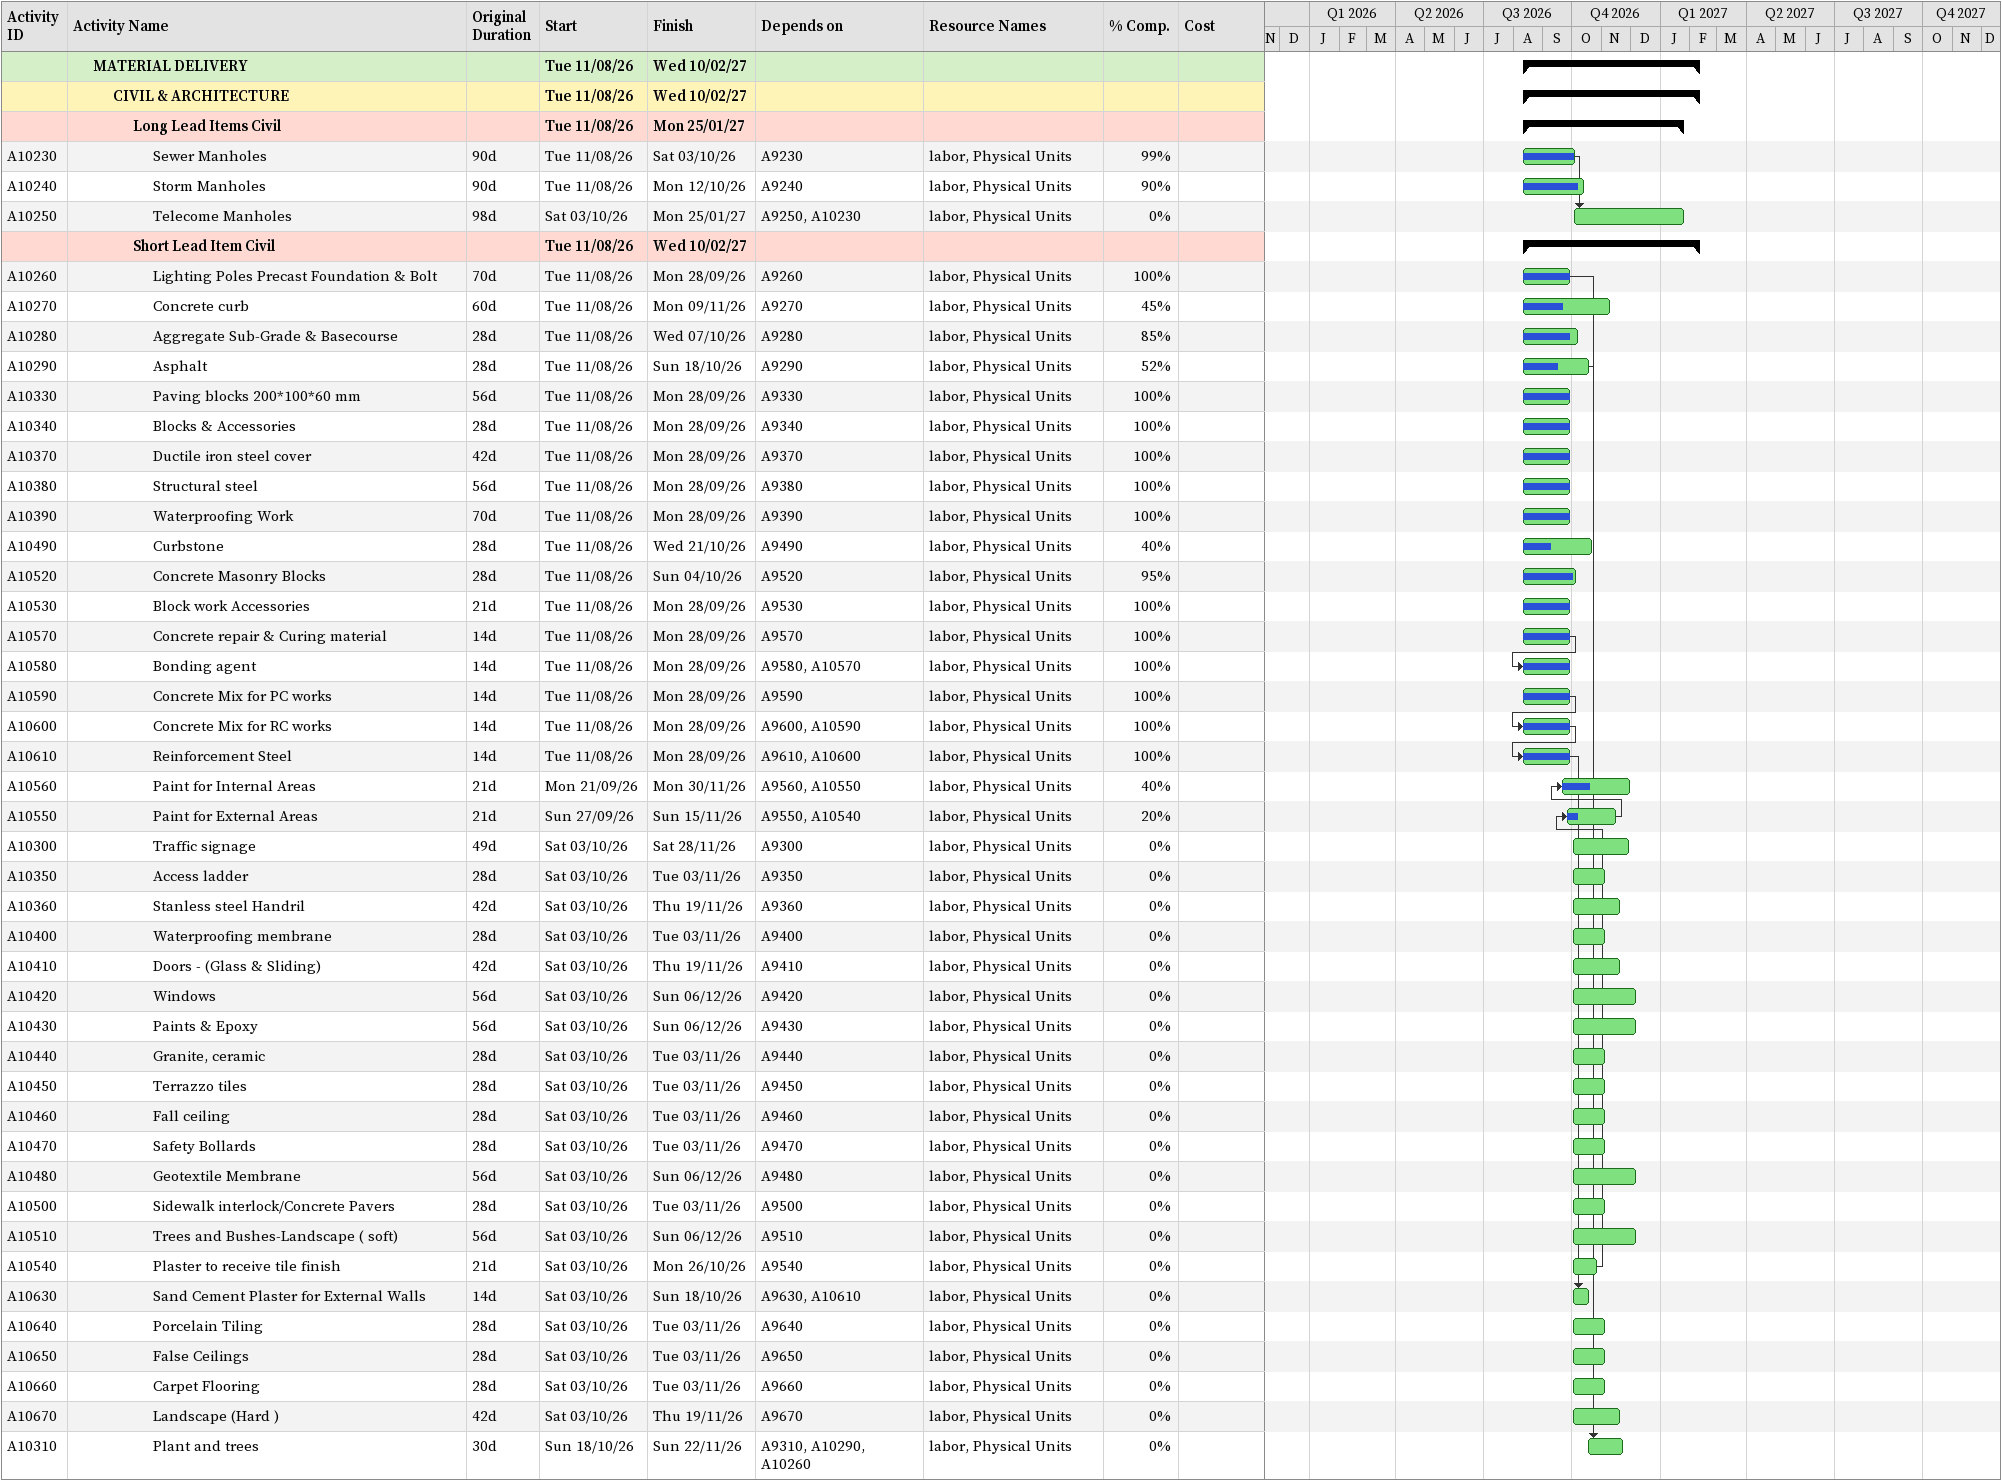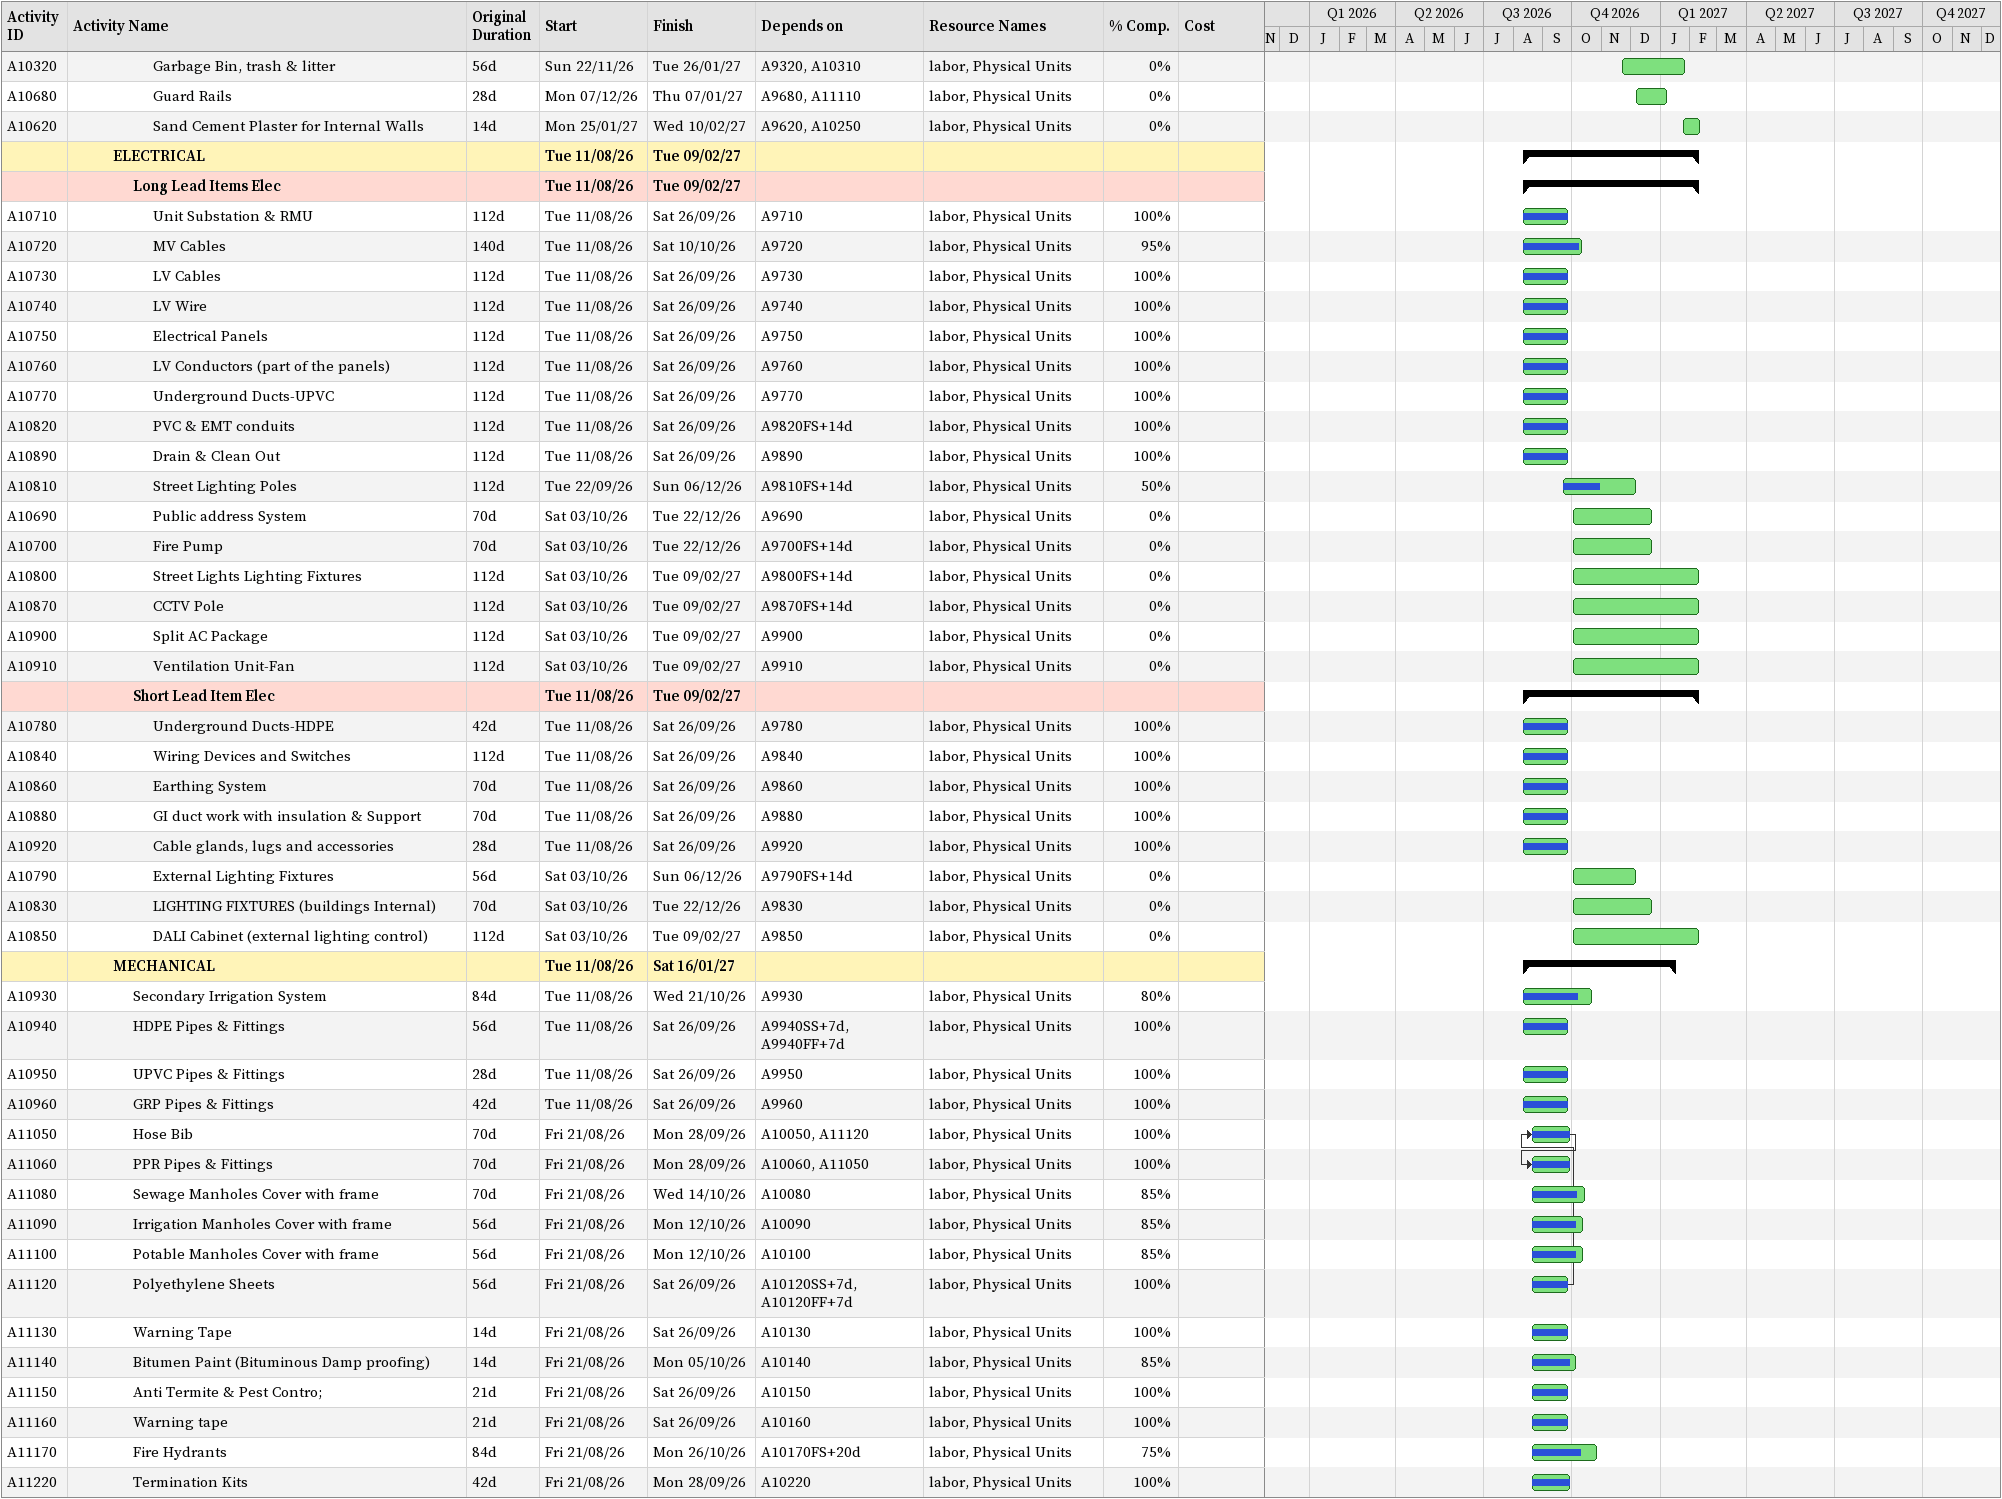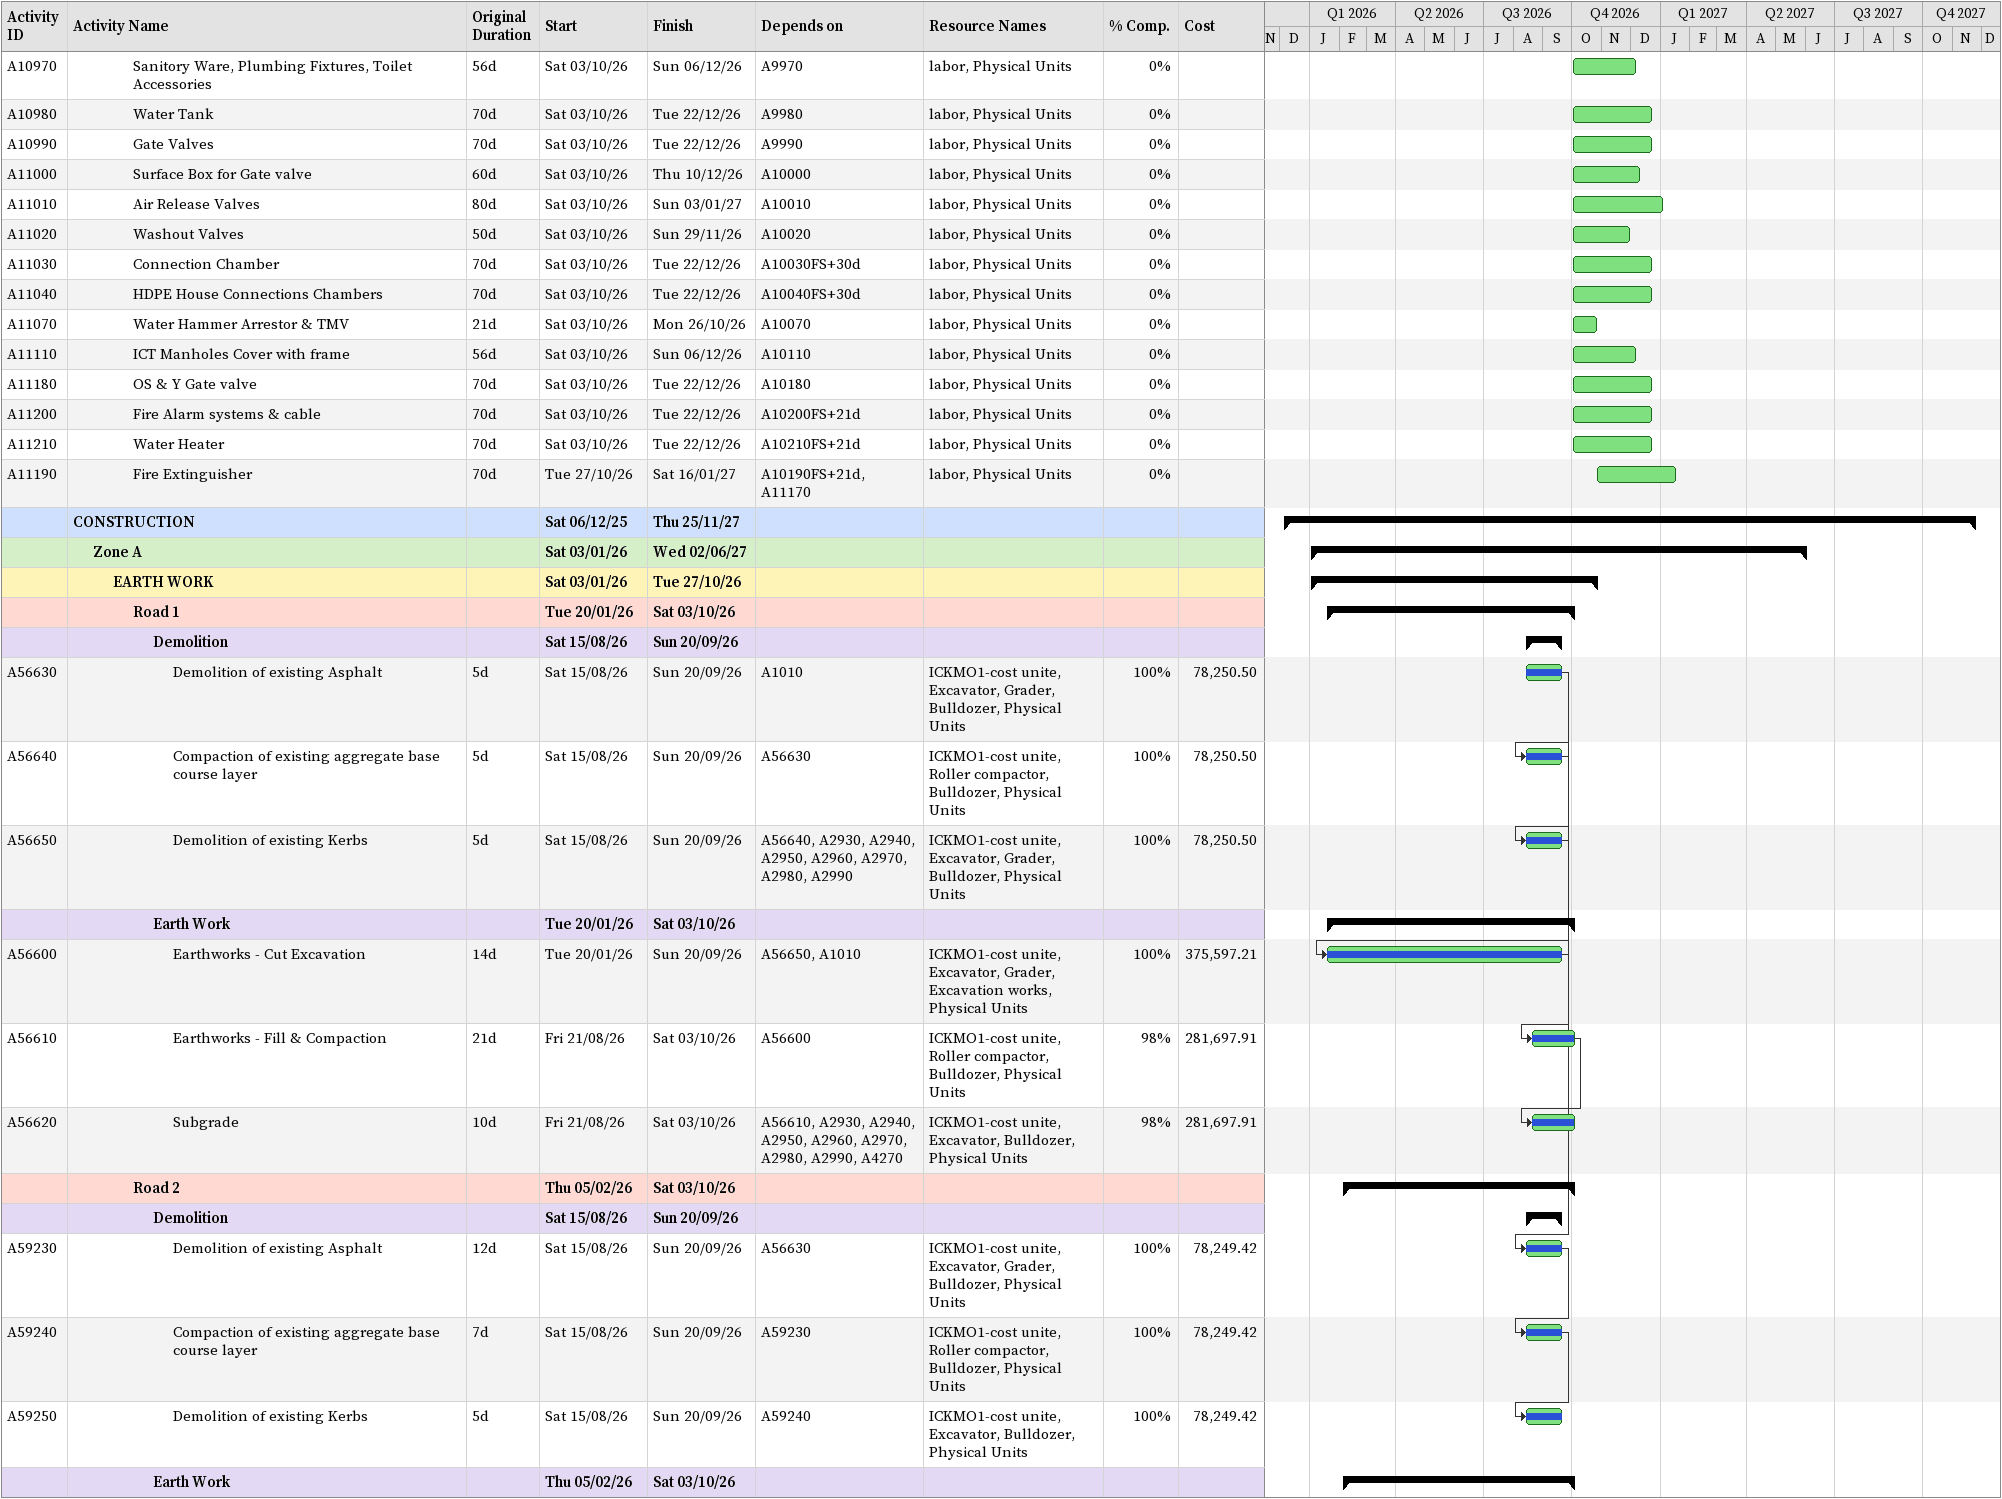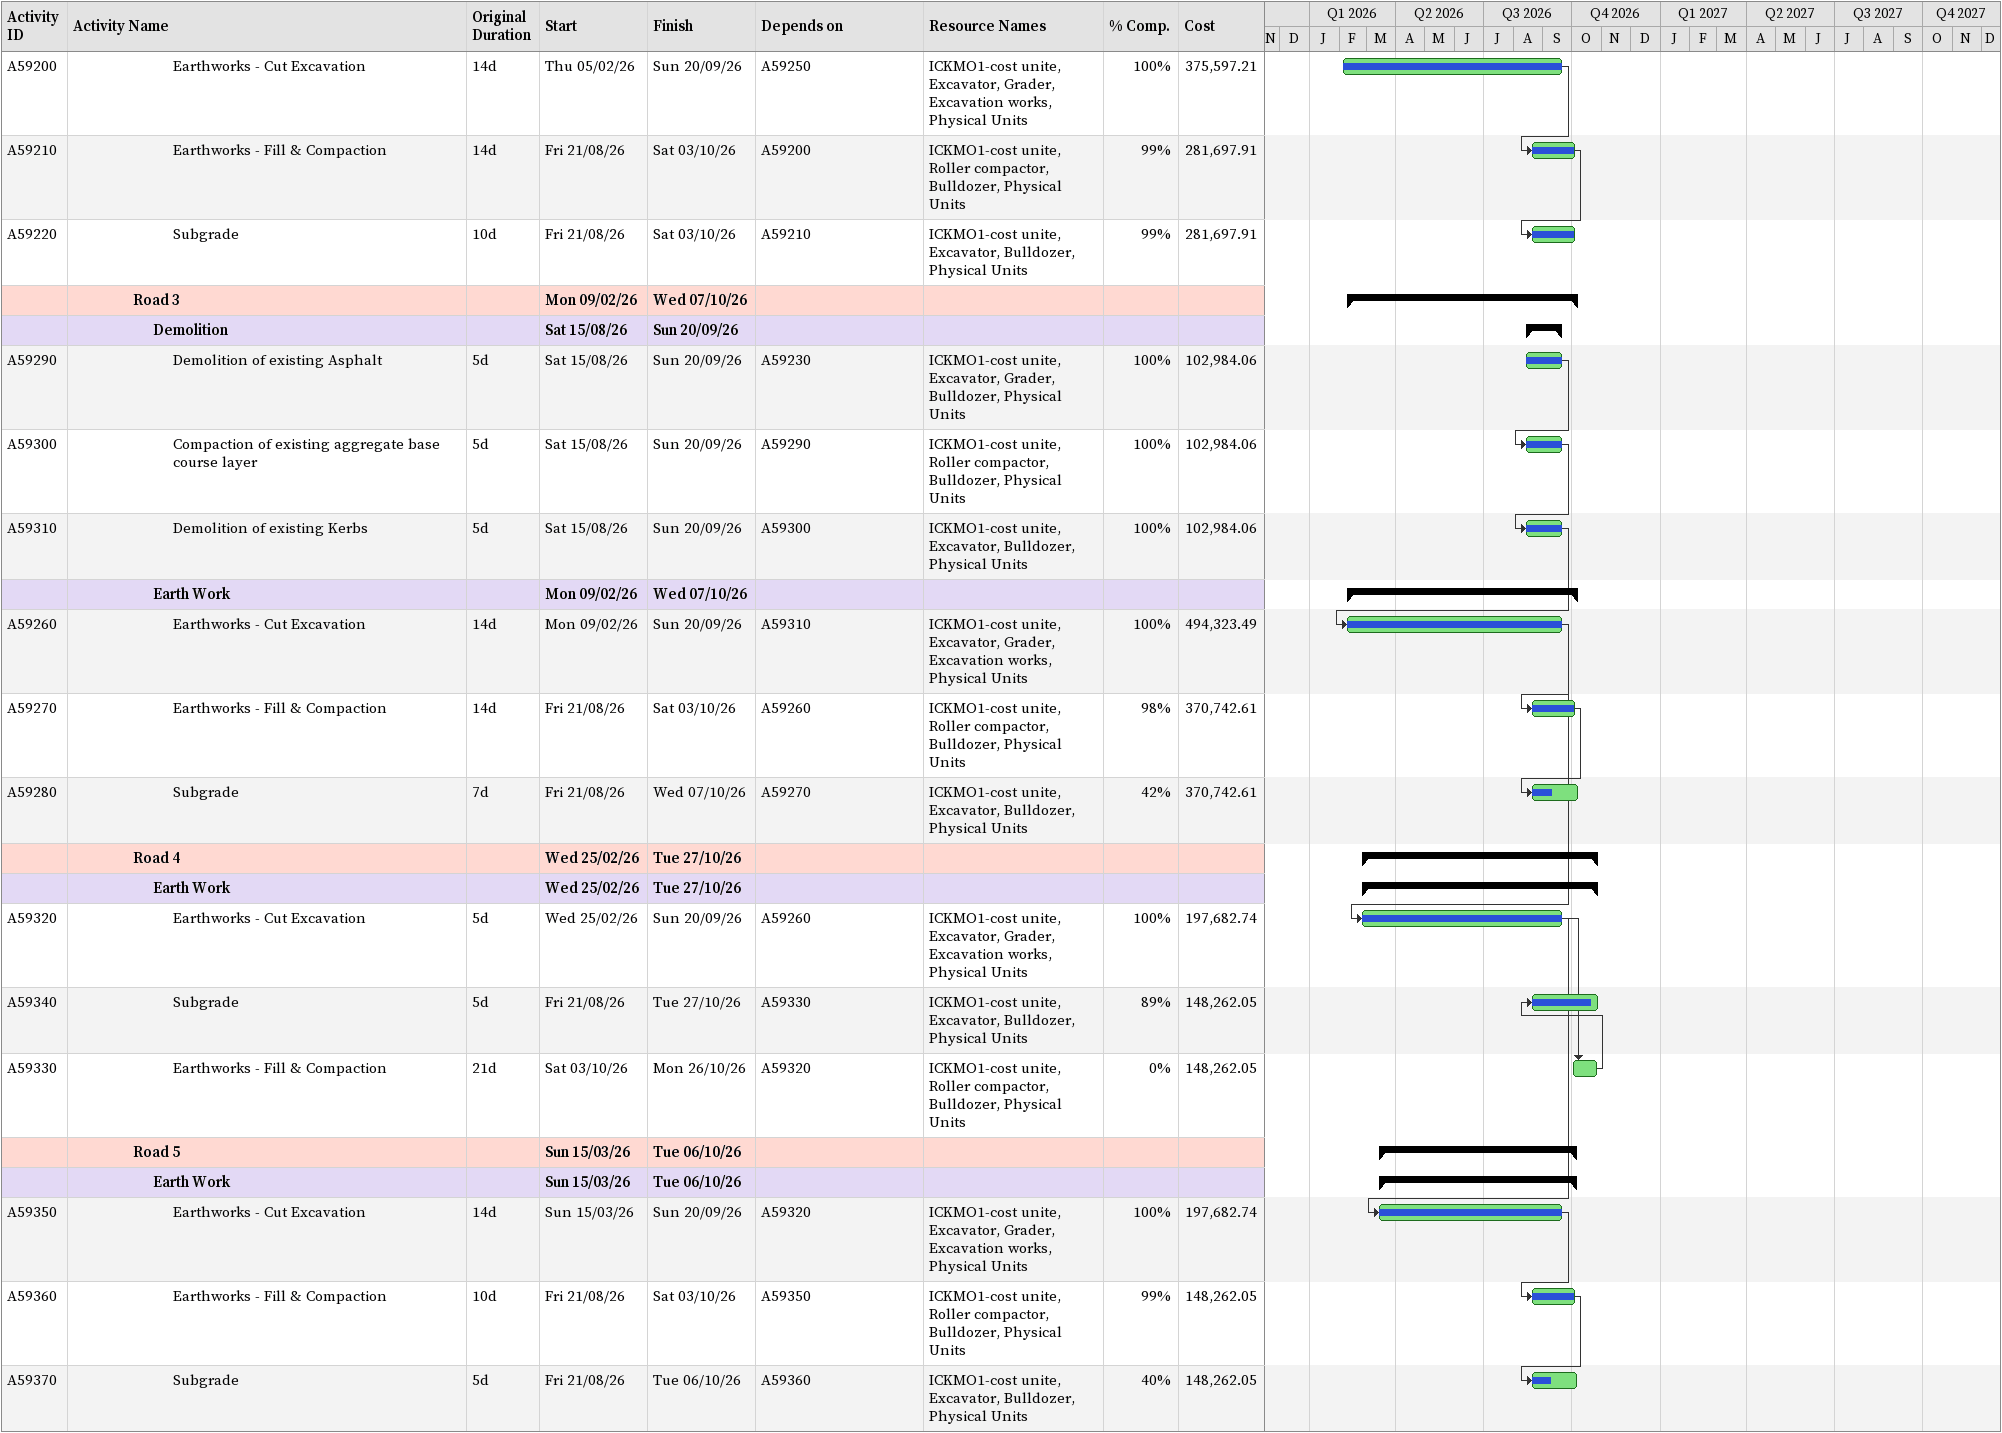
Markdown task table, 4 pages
| ID | Level | Task | Original duration | Start | Finish | Predecessors | Resources | % complete | Cost |
|---|---|---|---|---|---|---|---|---|---|
|  | 2 | **MATERIAL DELIVERY** |  | 2026-08-11 | 2027-02-10 |  |  |  |  |
|  | 3 | **CIVIL & ARCHITECTURE** |  | 2026-08-11 | 2027-02-10 |  |  |  |  |
|  | 4 | **Long Lead Items Civil** |  | 2026-08-11 | 2027-01-25 |  |  |  |  |
| A10230 | 5 | Sewer Manholes | 90d | 2026-08-11 | 2026-10-03 | A9230 | labor, Physical Units | 99 |  |
| A10240 | 5 | Storm Manholes | 90d | 2026-08-11 | 2026-10-12 | A9240 | labor, Physical Units | 90 |  |
| A10250 | 5 | Telecome Manholes | 98d | 2026-10-03 | 2027-01-25 | A9250, A10230 | labor, Physical Units | 0 |  |
|  | 4 | **Short Lead Item Civil** |  | 2026-08-11 | 2027-02-10 |  |  |  |  |
| A10260 | 5 | Lighting Poles Precast Foundation & Bolt | 70d | 2026-08-11 | 2026-09-28 | A9260 | labor, Physical Units | 100 |  |
| A10270 | 5 | Concrete curb | 60d | 2026-08-11 | 2026-11-09 | A9270 | labor, Physical Units | 45 |  |
| A10280 | 5 | Aggregate Sub-Grade & Basecourse | 28d | 2026-08-11 | 2026-10-07 | A9280 | labor, Physical Units | 85 |  |
| A10290 | 5 | Asphalt | 28d | 2026-08-11 | 2026-10-18 | A9290 | labor, Physical Units | 52 |  |
| A10330 | 5 | Paving blocks 200*100*60 mm | 56d | 2026-08-11 | 2026-09-28 | A9330 | labor, Physical Units | 100 |  |
| A10340 | 5 | Blocks & Accessories | 28d | 2026-08-11 | 2026-09-28 | A9340 | labor, Physical Units | 100 |  |
| A10370 | 5 | Ductile iron steel cover | 42d | 2026-08-11 | 2026-09-28 | A9370 | labor, Physical Units | 100 |  |
| A10380 | 5 | Structural steel | 56d | 2026-08-11 | 2026-09-28 | A9380 | labor, Physical Units | 100 |  |
| A10390 | 5 | Waterproofing Work | 70d | 2026-08-11 | 2026-09-28 | A9390 | labor, Physical Units | 100 |  |
| A10490 | 5 | Curbstone | 28d | 2026-08-11 | 2026-10-21 | A9490 | labor, Physical Units | 40 |  |
| A10520 | 5 | Concrete Masonry Blocks | 28d | 2026-08-11 | 2026-10-04 | A9520 | labor, Physical Units | 95 |  |
| A10530 | 5 | Block work Accessories | 21d | 2026-08-11 | 2026-09-28 | A9530 | labor, Physical Units | 100 |  |
| A10570 | 5 | Concrete repair & Curing material | 14d | 2026-08-11 | 2026-09-28 | A9570 | labor, Physical Units | 100 |  |
| A10580 | 5 | Bonding agent | 14d | 2026-08-11 | 2026-09-28 | A9580, A10570 | labor, Physical Units | 100 |  |
| A10590 | 5 | Concrete Mix for PC works | 14d | 2026-08-11 | 2026-09-28 | A9590 | labor, Physical Units | 100 |  |
| A10600 | 5 | Concrete Mix for RC works | 14d | 2026-08-11 | 2026-09-28 | A9600, A10590 | labor, Physical Units | 100 |  |
| A10610 | 5 | Reinforcement Steel | 14d | 2026-08-11 | 2026-09-28 | A9610, A10600 | labor, Physical Units | 100 |  |
| A10560 | 5 | Paint for Internal Areas | 21d | 2026-09-21 | 2026-11-30 | A9560, A10550 | labor, Physical Units | 40 |  |
| A10550 | 5 | Paint for External Areas | 21d | 2026-09-27 | 2026-11-15 | A9550, A10540 | labor, Physical Units | 20 |  |
| A10300 | 5 | Traffic signage | 49d | 2026-10-03 | 2026-11-28 | A9300 | labor, Physical Units | 0 |  |
| A10350 | 5 | Access ladder | 28d | 2026-10-03 | 2026-11-03 | A9350 | labor, Physical Units | 0 |  |
| A10360 | 5 | Stanless steel Handril | 42d | 2026-10-03 | 2026-11-19 | A9360 | labor, Physical Units | 0 |  |
| A10400 | 5 | Waterproofing membrane | 28d | 2026-10-03 | 2026-11-03 | A9400 | labor, Physical Units | 0 |  |
| A10410 | 5 | Doors - (Glass & Sliding) | 42d | 2026-10-03 | 2026-11-19 | A9410 | labor, Physical Units | 0 |  |
| A10420 | 5 | Windows | 56d | 2026-10-03 | 2026-12-06 | A9420 | labor, Physical Units | 0 |  |
| A10430 | 5 | Paints & Epoxy | 56d | 2026-10-03 | 2026-12-06 | A9430 | labor, Physical Units | 0 |  |
| A10440 | 5 | Granite, ceramic | 28d | 2026-10-03 | 2026-11-03 | A9440 | labor, Physical Units | 0 |  |
| A10450 | 5 | Terrazzo tiles | 28d | 2026-10-03 | 2026-11-03 | A9450 | labor, Physical Units | 0 |  |
| A10460 | 5 | Fall ceiling | 28d | 2026-10-03 | 2026-11-03 | A9460 | labor, Physical Units | 0 |  |
| A10470 | 5 | Safety Bollards | 28d | 2026-10-03 | 2026-11-03 | A9470 | labor, Physical Units | 0 |  |
| A10480 | 5 | Geotextile Membrane | 56d | 2026-10-03 | 2026-12-06 | A9480 | labor, Physical Units | 0 |  |
| A10500 | 5 | Sidewalk interlock/Concrete Pavers | 28d | 2026-10-03 | 2026-11-03 | A9500 | labor, Physical Units | 0 |  |
| A10510 | 5 | Trees and Bushes-Landscape ( soft) | 56d | 2026-10-03 | 2026-12-06 | A9510 | labor, Physical Units | 0 |  |
| A10540 | 5 | Plaster to receive tile finish | 21d | 2026-10-03 | 2026-10-26 | A9540 | labor, Physical Units | 0 |  |
| A10630 | 5 | Sand Cement Plaster for External Walls | 14d | 2026-10-03 | 2026-10-18 | A9630, A10610 | labor, Physical Units | 0 |  |
| A10640 | 5 | Porcelain Tiling | 28d | 2026-10-03 | 2026-11-03 | A9640 | labor, Physical Units | 0 |  |
| A10650 | 5 | False Ceilings | 28d | 2026-10-03 | 2026-11-03 | A9650 | labor, Physical Units | 0 |  |
| A10660 | 5 | Carpet Flooring | 28d | 2026-10-03 | 2026-11-03 | A9660 | labor, Physical Units | 0 |  |
| A10670 | 5 | Landscape (Hard ) | 42d | 2026-10-03 | 2026-11-19 | A9670 | labor, Physical Units | 0 |  |
| A10310 | 5 | Plant and trees | 30d | 2026-10-18 | 2026-11-22 | A9310, A10290, A10260 | labor, Physical Units | 0 |  |
| A10320 | 5 | Garbage Bin, trash & litter | 56d | 2026-11-22 | 2027-01-26 | A9320, A10310 | labor, Physical Units | 0 |  |
| A10680 | 5 | Guard Rails | 28d | 2026-12-07 | 2027-01-07 | A9680, A11110 | labor, Physical Units | 0 |  |
| A10620 | 5 | Sand Cement Plaster for Internal Walls | 14d | 2027-01-25 | 2027-02-10 | A9620, A10250 | labor, Physical Units | 0 |  |
|  | 3 | **ELECTRICAL** |  | 2026-08-11 | 2027-02-09 |  |  |  |  |
|  | 4 | **Long Lead Items Elec** |  | 2026-08-11 | 2027-02-09 |  |  |  |  |
| A10710 | 5 | Unit Substation & RMU | 112d | 2026-08-11 | 2026-09-26 | A9710 | labor, Physical Units | 100 |  |
| A10720 | 5 | MV Cables | 140d | 2026-08-11 | 2026-10-10 | A9720 | labor, Physical Units | 95 |  |
| A10730 | 5 | LV Cables | 112d | 2026-08-11 | 2026-09-26 | A9730 | labor, Physical Units | 100 |  |
| A10740 | 5 | LV Wire | 112d | 2026-08-11 | 2026-09-26 | A9740 | labor, Physical Units | 100 |  |
| A10750 | 5 | Electrical Panels | 112d | 2026-08-11 | 2026-09-26 | A9750 | labor, Physical Units | 100 |  |
| A10760 | 5 | LV Conductors (part of the panels) | 112d | 2026-08-11 | 2026-09-26 | A9760 | labor, Physical Units | 100 |  |
| A10770 | 5 | Underground Ducts-UPVC | 112d | 2026-08-11 | 2026-09-26 | A9770 | labor, Physical Units | 100 |  |
| A10820 | 5 | PVC & EMT conduits | 112d | 2026-08-11 | 2026-09-26 | A9820FS+14d | labor, Physical Units | 100 |  |
| A10890 | 5 | Drain & Clean Out | 112d | 2026-08-11 | 2026-09-26 | A9890 | labor, Physical Units | 100 |  |
| A10810 | 5 | Street Lighting Poles | 112d | 2026-09-22 | 2026-12-06 | A9810FS+14d | labor, Physical Units | 50 |  |
| A10690 | 5 | Public address System | 70d | 2026-10-03 | 2026-12-22 | A9690 | labor, Physical Units | 0 |  |
| A10700 | 5 | Fire Pump | 70d | 2026-10-03 | 2026-12-22 | A9700FS+14d | labor, Physical Units | 0 |  |
| A10800 | 5 | Street Lights Lighting Fixtures | 112d | 2026-10-03 | 2027-02-09 | A9800FS+14d | labor, Physical Units | 0 |  |
| A10870 | 5 | CCTV Pole | 112d | 2026-10-03 | 2027-02-09 | A9870FS+14d | labor, Physical Units | 0 |  |
| A10900 | 5 | Split AC Package | 112d | 2026-10-03 | 2027-02-09 | A9900 | labor, Physical Units | 0 |  |
| A10910 | 5 | Ventilation Unit-Fan | 112d | 2026-10-03 | 2027-02-09 | A9910 | labor, Physical Units | 0 |  |
|  | 4 | **Short Lead Item Elec** |  | 2026-08-11 | 2027-02-09 |  |  |  |  |
| A10780 | 5 | Underground Ducts-HDPE | 42d | 2026-08-11 | 2026-09-26 | A9780 | labor, Physical Units | 100 |  |
| A10840 | 5 | Wiring Devices and Switches | 112d | 2026-08-11 | 2026-09-26 | A9840 | labor, Physical Units | 100 |  |
| A10860 | 5 | Earthing System | 70d | 2026-08-11 | 2026-09-26 | A9860 | labor, Physical Units | 100 |  |
| A10880 | 5 | GI duct work with insulation & Support | 70d | 2026-08-11 | 2026-09-26 | A9880 | labor, Physical Units | 100 |  |
| A10920 | 5 | Cable glands, lugs and accessories | 28d | 2026-08-11 | 2026-09-26 | A9920 | labor, Physical Units | 100 |  |
| A10790 | 5 | External Lighting Fixtures | 56d | 2026-10-03 | 2026-12-06 | A9790FS+14d | labor, Physical Units | 0 |  |
| A10830 | 5 | LIGHTING FIXTURES (buildings Internal) | 70d | 2026-10-03 | 2026-12-22 | A9830 | labor, Physical Units | 0 |  |
| A10850 | 5 | DALI Cabinet (external lighting control) | 112d | 2026-10-03 | 2027-02-09 | A9850 | labor, Physical Units | 0 |  |
|  | 3 | **MECHANICAL** |  | 2026-08-11 | 2027-01-16 |  |  |  |  |
| A10930 | 4 | Secondary Irrigation System | 84d | 2026-08-11 | 2026-10-21 | A9930 | labor, Physical Units | 80 |  |
| A10940 | 4 | HDPE Pipes & Fittings | 56d | 2026-08-11 | 2026-09-26 | A9940SS+7d, A9940FF+7d | labor, Physical Units | 100 |  |
| A10950 | 4 | UPVC Pipes & Fittings | 28d | 2026-08-11 | 2026-09-26 | A9950 | labor, Physical Units | 100 |  |
| A10960 | 4 | GRP Pipes & Fittings | 42d | 2026-08-11 | 2026-09-26 | A9960 | labor, Physical Units | 100 |  |
| A11050 | 4 | Hose Bib | 70d | 2026-08-21 | 2026-09-28 | A10050, A11120 | labor, Physical Units | 100 |  |
| A11060 | 4 | PPR Pipes & Fittings | 70d | 2026-08-21 | 2026-09-28 | A10060, A11050 | labor, Physical Units | 100 |  |
| A11080 | 4 | Sewage Manholes Cover with frame | 70d | 2026-08-21 | 2026-10-14 | A10080 | labor, Physical Units | 85 |  |
| A11090 | 4 | Irrigation Manholes Cover with frame | 56d | 2026-08-21 | 2026-10-12 | A10090 | labor, Physical Units | 85 |  |
| A11100 | 4 | Potable Manholes Cover with frame | 56d | 2026-08-21 | 2026-10-12 | A10100 | labor, Physical Units | 85 |  |
| A11120 | 4 | Polyethylene Sheets | 56d | 2026-08-21 | 2026-09-26 | A10120SS+7d, A10120FF+7d | labor, Physical Units | 100 |  |
| A11130 | 4 | Warning Tape | 14d | 2026-08-21 | 2026-09-26 | A10130 | labor, Physical Units | 100 |  |
| A11140 | 4 | Bitumen Paint (Bituminous Damp proofing) | 14d | 2026-08-21 | 2026-10-05 | A10140 | labor, Physical Units | 85 |  |
| A11150 | 4 | Anti Termite & Pest Contro; | 21d | 2026-08-21 | 2026-09-26 | A10150 | labor, Physical Units | 100 |  |
| A11160 | 4 | Warning tape | 21d | 2026-08-21 | 2026-09-26 | A10160 | labor, Physical Units | 100 |  |
| A11170 | 4 | Fire Hydrants | 84d | 2026-08-21 | 2026-10-26 | A10170FS+20d | labor, Physical Units | 75 |  |
| A11220 | 4 | Termination Kits | 42d | 2026-08-21 | 2026-09-28 | A10220 | labor, Physical Units | 100 |  |
| A10970 | 4 | Sanitory Ware, Plumbing Fixtures, Toilet Accessories | 56d | 2026-10-03 | 2026-12-06 | A9970 | labor, Physical Units | 0 |  |
| A10980 | 4 | Water Tank | 70d | 2026-10-03 | 2026-12-22 | A9980 | labor, Physical Units | 0 |  |
| A10990 | 4 | Gate Valves | 70d | 2026-10-03 | 2026-12-22 | A9990 | labor, Physical Units | 0 |  |
| A11000 | 4 | Surface Box for Gate valve | 60d | 2026-10-03 | 2026-12-10 | A10000 | labor, Physical Units | 0 |  |
| A11010 | 4 | Air Release Valves | 80d | 2026-10-03 | 2027-01-03 | A10010 | labor, Physical Units | 0 |  |
| A11020 | 4 | Washout Valves | 50d | 2026-10-03 | 2026-11-29 | A10020 | labor, Physical Units | 0 |  |
| A11030 | 4 | Connection Chamber | 70d | 2026-10-03 | 2026-12-22 | A10030FS+30d | labor, Physical Units | 0 |  |
| A11040 | 4 | HDPE House Connections Chambers | 70d | 2026-10-03 | 2026-12-22 | A10040FS+30d | labor, Physical Units | 0 |  |
| A11070 | 4 | Water Hammer Arrestor & TMV | 21d | 2026-10-03 | 2026-10-26 | A10070 | labor, Physical Units | 0 |  |
| A11110 | 4 | ICT Manholes Cover with frame | 56d | 2026-10-03 | 2026-12-06 | A10110 | labor, Physical Units | 0 |  |
| A11180 | 4 | OS & Y Gate valve | 70d | 2026-10-03 | 2026-12-22 | A10180 | labor, Physical Units | 0 |  |
| A11200 | 4 | Fire Alarm systems & cable | 70d | 2026-10-03 | 2026-12-22 | A10200FS+21d | labor, Physical Units | 0 |  |
| A11210 | 4 | Water Heater | 70d | 2026-10-03 | 2026-12-22 | A10210FS+21d | labor, Physical Units | 0 |  |
| A11190 | 4 | Fire Extinguisher | 70d | 2026-10-27 | 2027-01-16 | A10190FS+21d, A11170 | labor, Physical Units | 0 |  |
|  | 1 | **CONSTRUCTION** |  | 2025-12-06 | 2027-11-25 |  |  |  |  |
|  | 2 | **Zone A** |  | 2026-01-03 | 2027-06-02 |  |  |  |  |
|  | 3 | **EARTH WORK** |  | 2026-01-03 | 2026-10-27 |  |  |  |  |
|  | 4 | **Road 1** |  | 2026-01-20 | 2026-10-03 |  |  |  |  |
|  | 5 | **Demolition** |  | 2026-08-15 | 2026-09-20 |  |  |  |  |
| A56630 | 6 | Demolition of existing Asphalt | 5d | 2026-08-15 | 2026-09-20 | A1010 | ICKMO1-cost unite, Excavator, Grader, Bulldozer, Physical Units | 100 | 78250.50 |
| A56640 | 6 | Compaction of existing aggregate base course layer | 5d | 2026-08-15 | 2026-09-20 | A56630 | ICKMO1-cost unite, Roller compactor, Bulldozer, Physical Units | 100 | 78250.50 |
| A56650 | 6 | Demolition of existing Kerbs | 5d | 2026-08-15 | 2026-09-20 | A56640, A2930, A2940, A2950, A2960, A2970, A2980, A2990 | ICKMO1-cost unite, Excavator, Grader, Bulldozer, Physical Units | 100 | 78250.50 |
|  | 5 | **Earth Work** |  | 2026-01-20 | 2026-10-03 |  |  |  |  |
| A56600 | 6 | Earthworks - Cut Excavation | 14d | 2026-01-20 | 2026-09-20 | A56650, A1010 | ICKMO1-cost unite, Excavator, Grader, Excavation works, Physical Units | 100 | 375597.21 |
| A56610 | 6 | Earthworks - Fill & Compaction | 21d | 2026-08-21 | 2026-10-03 | A56600 | ICKMO1-cost unite, Roller compactor, Bulldozer, Physical Units | 98 | 281697.91 |
| A56620 | 6 | Subgrade | 10d | 2026-08-21 | 2026-10-03 | A56610, A2930, A2940, A2950, A2960, A2970, A2980, A2990, A4270 | ICKMO1-cost unite, Excavator, Bulldozer, Physical Units | 98 | 281697.91 |
|  | 4 | **Road 2** |  | 2026-02-05 | 2026-10-03 |  |  |  |  |
|  | 5 | **Demolition** |  | 2026-08-15 | 2026-09-20 |  |  |  |  |
| A59230 | 6 | Demolition of existing Asphalt | 12d | 2026-08-15 | 2026-09-20 | A56630 | ICKMO1-cost unite, Excavator, Grader, Bulldozer, Physical Units | 100 | 78249.42 |
| A59240 | 6 | Compaction of existing aggregate base course layer | 7d | 2026-08-15 | 2026-09-20 | A59230 | ICKMO1-cost unite, Roller compactor, Bulldozer, Physical Units | 100 | 78249.42 |
| A59250 | 6 | Demolition of existing Kerbs | 5d | 2026-08-15 | 2026-09-20 | A59240 | ICKMO1-cost unite, Excavator, Bulldozer, Physical Units | 100 | 78249.42 |
|  | 5 | **Earth Work** |  | 2026-02-05 | 2026-10-03 |  |  |  |  |
| A59200 | 6 | Earthworks - Cut Excavation | 14d | 2026-02-05 | 2026-09-20 | A59250 | ICKMO1-cost unite, Excavator, Grader, Excavation works, Physical Units | 100 | 375597.21 |
| A59210 | 6 | Earthworks - Fill & Compaction | 14d | 2026-08-21 | 2026-10-03 | A59200 | ICKMO1-cost unite, Roller compactor, Bulldozer, Physical Units | 99 | 281697.91 |
| A59220 | 6 | Subgrade | 10d | 2026-08-21 | 2026-10-03 | A59210 | ICKMO1-cost unite, Excavator, Bulldozer, Physical Units | 99 | 281697.91 |
|  | 4 | **Road 3** |  | 2026-02-09 | 2026-10-07 |  |  |  |  |
|  | 5 | **Demolition** |  | 2026-08-15 | 2026-09-20 |  |  |  |  |
| A59290 | 6 | Demolition of existing Asphalt | 5d | 2026-08-15 | 2026-09-20 | A59230 | ICKMO1-cost unite, Excavator, Grader, Bulldozer, Physical Units | 100 | 102984.06 |
| A59300 | 6 | Compaction of existing aggregate base course layer | 5d | 2026-08-15 | 2026-09-20 | A59290 | ICKMO1-cost unite, Roller compactor, Bulldozer, Physical Units | 100 | 102984.06 |
| A59310 | 6 | Demolition of existing Kerbs | 5d | 2026-08-15 | 2026-09-20 | A59300 | ICKMO1-cost unite, Excavator, Bulldozer, Physical Units | 100 | 102984.06 |
|  | 5 | **Earth Work** |  | 2026-02-09 | 2026-10-07 |  |  |  |  |
| A59260 | 6 | Earthworks - Cut Excavation | 14d | 2026-02-09 | 2026-09-20 | A59310 | ICKMO1-cost unite, Excavator, Grader, Excavation works, Physical Units | 100 | 494323.49 |
| A59270 | 6 | Earthworks - Fill & Compaction | 14d | 2026-08-21 | 2026-10-03 | A59260 | ICKMO1-cost unite, Roller compactor, Bulldozer, Physical Units | 98 | 370742.61 |
| A59280 | 6 | Subgrade | 7d | 2026-08-21 | 2026-10-07 | A59270 | ICKMO1-cost unite, Excavator, Bulldozer, Physical Units | 42 | 370742.61 |
|  | 4 | **Road 4** |  | 2026-02-25 | 2026-10-27 |  |  |  |  |
|  | 5 | **Earth Work** |  | 2026-02-25 | 2026-10-27 |  |  |  |  |
| A59320 | 6 | Earthworks - Cut Excavation | 5d | 2026-02-25 | 2026-09-20 | A59260 | ICKMO1-cost unite, Excavator, Grader, Excavation works, Physical Units | 100 | 197682.74 |
| A59340 | 6 | Subgrade | 5d | 2026-08-21 | 2026-10-27 | A59330 | ICKMO1-cost unite, Excavator, Bulldozer, Physical Units | 89 | 148262.05 |
| A59330 | 6 | Earthworks - Fill & Compaction | 21d | 2026-10-03 | 2026-10-26 | A59320 | ICKMO1-cost unite, Roller compactor, Bulldozer, Physical Units | 0 | 148262.05 |
|  | 4 | **Road 5** |  | 2026-03-15 | 2026-10-06 |  |  |  |  |
|  | 5 | **Earth Work** |  | 2026-03-15 | 2026-10-06 |  |  |  |  |
| A59350 | 6 | Earthworks - Cut Excavation | 14d | 2026-03-15 | 2026-09-20 | A59320 | ICKMO1-cost unite, Excavator, Grader, Excavation works, Physical Units | 100 | 197682.74 |
| A59360 | 6 | Earthworks - Fill & Compaction | 10d | 2026-08-21 | 2026-10-03 | A59350 | ICKMO1-cost unite, Roller compactor, Bulldozer, Physical Units | 99 | 148262.05 |
| A59370 | 6 | Subgrade | 5d | 2026-08-21 | 2026-10-06 | A59360 | ICKMO1-cost unite, Excavator, Bulldozer, Physical Units | 40 | 148262.05 |
